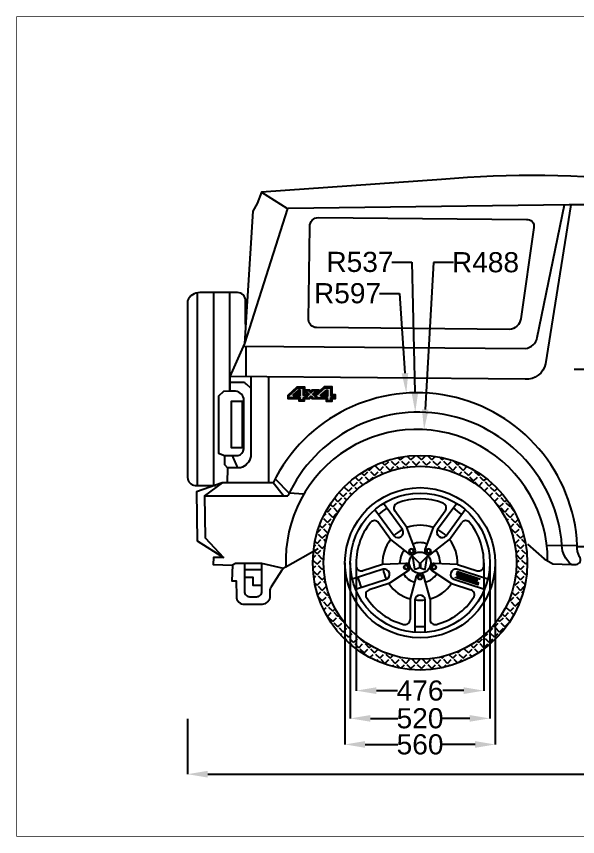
# Model space of a CAD drawing. Header units: millimetres. Extents: x 95227 to 123007, y 41076 to 56298.
# Drawn here: x 117435 to 119528, y 53241 to 56298 of the extents above; entities that cross this region are included whole.
import ezdxf

# ---------------------------------------------------------------- set-up
doc = ezdxf.new("R2010")
doc.units = ezdxf.units.MM
doc.header["$MEASUREMENT"] = 0
doc.layers.add('Dimensions', color=9, linetype='Continuous')
doc.layers.add('Zig Zag', color=7, linetype='ZIGZAG')
doc.styles.get("Standard").update_dxf_attribs({"font": 'arial.ttf'})
doc.linetypes.add('ZIGZAG', pattern='A,0.0001,-0.2,[131,ltypeshp.shx,S=0.2,R=0,X=-0.2,Y=0],-0.4,[131,ltypeshp.shx,S=0.2,R=180,X=0.2,Y=0],-0.2', length=0.8001)
doc.dimstyles.get("Standard").update_dxf_attribs({"dimtxt": 75, "dimasz": 75, "dimexe": 0.18, "dimexo": 0.0625, "dimgap": 0.09, "dimtad": 0, "dimtih": 1, "dimtoh": 1, "dimdec": 0, "dimzin": 0, "dimdsep": 46, "dimtxsty": 'Standard', "dimcen": 0.09, "dimadec": 0, "dimazin": 0, "dimtfac": 1, "dimtdec": 0, "dimtofl": 0, "dimtmove": 0, "dimatfit": 3, "dimfxl": 1, "dimtolj": 1, "dimtzin": 0, "dimarcsym": 0})

# ---------------------------------------------------------------- blocks, each defined once
blk = doc.blocks.new('*U3')
blk.add_circle((0, -3.3), 8)
blk.add_arc((0, -3.3), 14.6, 16.3739, 164.0888)
blk = doc.blocks.new('*U4')
at = {"color": 0, "linetype": 'ByBlock', "lineweight": -2, "transparency": 16777216}
for p, rotation in [((86446.1, 54757.7), 215.9999999999999), ((86506.5, 54757.7), 144), ((86427.5, 54700.3), 287.9999999999999), ((86525.1, 54700.3), 72)]:
    blk.add_blockref('*U3', p, dxfattribs=dict(at, rotation=rotation))
blk.add_blockref('*U3', (86476.3, 54664.8), dxfattribs=at)
blk = doc.blocks.new('*U5')
blk.add_lwpolyline([(8, 0), (4, 6.9), (-4, 6.9), (-8, 0), (-4, -6.9), (4, -6.9)], close=True)
blk = doc.blocks.new('*U6')
at = {"color": 0, "linetype": 'ByBlock', "lineweight": -2, "transparency": 16777216}
for p, rotation in [((86444.2, 54760.4), 215.9999999999999), ((86508.4, 54760.4), 144), ((86424.3, 54699.3), 287.9999999999999), ((86528.2, 54699.3), 71.99999999999996)]:
    blk.add_blockref('*U5', p, dxfattribs=dict(at, rotation=rotation))
blk.add_blockref('*U5', (86476.3, 54661.5), dxfattribs=at)
blk = doc.blocks.new('Thar Text')
h = blk.add_hatch(color=1)
h.dxf.hatch_style = 1
h.paths.add_polyline_path([(46.7, -3), (-34.6, 23.4), (-35.1, 21.7), (46.1, -4.7)])
h.paths.add_polyline_path([(-15.4, 11.2, -0.382894), (-13.9, 8.7), (-16.4, 1.4, -0.23712), (-17.9, 0.6), (-19.2, 0.6, 0.31703), (-19.4, 0.4), (-20, -1.3), (-10.7, -4.4), (-10.2, -2.9, 0.242247), (-10.7, -1.1, -0.339913), (-11, -0.2), (-10.4, 1.6, -0.265073), (-10.3, 1.7, -0.273396), (-5.9, 0.3, -0.277258), (-5.9, 0.1), (-6.5, -1.5, -0.294154), (-7.4, -2.3, 0.288317), (-8.7, -3.4), (-9.2, -4.9), (5.4, -9.6), (6, -7.6, -0.393076), (4.7, -5.4), (4.8, -5.1, -0.353837), (6, -4.5), (10.8, -6, -0.376101), (11.5, -7.4, -0.347638), (10.2, -8.3), (9, -8.3), (8.3, -10.5), (27.2, -16.6), (28, -13.9), (26.4, -13.4, -0.348559), (26, -12.8), (26.7, -10.7, -0.381602), (27.7, -10), (29.6, -10.6, -0.406679), (30.5, -12.6), (29.5, -15.8, 0.400639), (30.6, -17.9), (40.6, -21.1), (41.6, -18.3), (36.1, -16.5, -0.333412), (35.2, -15), (35.7, -13.1, 0.344418), (35.1, -11.1, 0.196792), (37.3, -9.2), (38.4, -6.2, 0.356185), (36.6, -3.6), (32, -2.1), (31.3, -4.1, 0.250677), (32, -5.5, -0.521072), (31.7, -7.7, -0.179004), (30.2, -7.8), (28.3, -7.1, -0.34931), (27.9, -6.3), (29.6, -1.4), (22.9, 0.8), (22.1, -1.6, -0.435565), (23.4, -3.7), (21.2, -10.5, -0.584703), (17.9, -10.3), (16.7, 1.7, 0.27519), (15.3, 3.2), (11.4, 4.5), (11.7, -3.1, -0.566637), (11.2, -3.6), (7.8, -2.5, -0.426032), (7.8, -1.8), (9.6, 0.4), (10.1, 2, 0.26241), (9.7, 3.6), (1.6, -5.4, -0.497213), (-1.2, -3.7), (1.2, 3.7, -0.471858), (3.7, 5.1), (4.3, 6.8), (-4.2, 9.6), (-4.9, 7.6, 0.376102), (-4, 6), (-4.7, 3.9, -0.251657), (-9.4, 5.4), (-9.1, 6.4, -0.401256), (-7, 8.1), (-6.3, 10.3), (-16.9, 13.7), (-26.6, 16.8), (-35.8, 19.8), (-38.1, 12.7), (-36.4, 12.1, -0.37191), (-31.2, 15.3, -0.585078), (-30.4, 13.7), (-32.6, 7, -0.316215), (-34.2, 6), (-35.5, 6.1, 0.351509), (-35.9, 5.8), (-36.5, 4.1), (-31, 2.4), (-25.6, 0.6), (-25, 2.3, 0.351509), (-25.2, 2.7), (-26.4, 3.4, -0.316215), (-27, 5.2), (-24.9, 11.9, -0.585078), (-23.3, 12.7, -0.37191), (-21, 7.1), (-19.3, 6.6), (-18.1, 10.1, -0.399434)])
h.paths.add_polyline_path([(40, -23.5), (-41.3, 2.9), (-41.8, 1.3), (39.4, -25.1)])
at = {"color": 1}
for points in [[(-41.3, 2.9), (40, -23.5), (39.4, -25.1), (-41.8, 1.3)], [(-34.6, 23.4), (46.7, -3), (46.1, -4.7), (-35.1, 21.7)]]:
    blk.add_lwpolyline(points, close=True, dxfattribs=at)
blk.add_lwpolyline([(-16.9, 13.7), (-26.6, 16.8), (-35.8, 19.8), (-38.1, 12.7), (-36.4, 12.1, -0.37191), (-31.2, 15.3, -0.585078), (-30.4, 13.7), (-32.6, 7, -0.316215), (-34.2, 6), (-35.5, 6.1, 0.351509), (-35.9, 5.8), (-36.5, 4.1), (-31, 2.4), (-25.6, 0.6), (-25, 2.3, 0.351509), (-25.2, 2.7), (-26.4, 3.4, -0.316215), (-27, 5.2), (-24.9, 11.9, -0.585078), (-23.3, 12.7, -0.37191), (-21, 7.1), (-19.3, 6.6), (-18.1, 10.1, -0.399434), (-15.4, 11.2, -0.382894), (-13.9, 8.7), (-16.4, 1.4, -0.23712), (-17.9, 0.6), (-19.2, 0.6, 0.31703), (-19.4, 0.4), (-20, -1.3), (-10.7, -4.4), (-10.2, -2.9, 0.242247), (-10.7, -1.1, -0.339913), (-11, -0.2), (-10.4, 1.6, -0.265073), (-10.3, 1.7, -0.273396), (-5.9, 0.3, -0.277258), (-5.9, 0.1), (-6.5, -1.5, -0.294154), (-7.4, -2.3, 0.288317), (-8.7, -3.4), (-9.2, -4.9), (5.4, -9.6), (6, -7.6, -0.393076), (4.7, -5.4), (4.8, -5.1, -0.353837), (6, -4.5), (10.8, -6, -0.376101), (11.5, -7.4, -0.347638), (10.2, -8.3), (9, -8.3), (8.3, -10.5), (27.2, -16.6), (28, -13.9), (26.4, -13.4, -0.348559), (26, -12.8), (26.7, -10.7, -0.381602), (27.7, -10), (29.6, -10.6, -0.406679), (30.5, -12.6), (29.5, -15.8, 0.400639), (30.6, -17.9), (40.6, -21.1), (41.6, -18.3), (36.1, -16.5, -0.333412), (35.2, -15), (35.7, -13.1, 0.344418), (35.1, -11.1, 0.196792), (37.3, -9.2), (38.4, -6.2, 0.356185), (36.6, -3.6), (32, -2.1), (31.3, -4.1, 0.250677), (32, -5.5, -0.521072), (31.7, -7.7, -0.179004), (30.2, -7.8), (28.3, -7.1, -0.34931), (27.9, -6.3), (29.6, -1.4), (22.9, 0.8), (22.1, -1.6, -0.435565), (23.4, -3.7), (21.2, -10.5, -0.584703), (17.9, -10.3), (16.7, 1.7, 0.27519), (15.3, 3.2), (11.4, 4.5), (11.7, -3.1, -0.58706), (11.2, -3.6), (7.8, -2.5, -0.426032), (7.8, -1.8), (9.6, 0.4), (10.1, 2, 0.26241), (9.7, 3.6), (1.6, -5.4, -0.497213), (-1.2, -3.7), (1.2, 3.7, -0.471858), (3.7, 5.1), (4.3, 6.8), (-4.2, 9.6), (-4.9, 7.6, 0.376102), (-4, 6), (-4.7, 3.9, -0.251657), (-9.4, 5.4), (-9.1, 6.4, -0.401256), (-7, 8.1), (-6.3, 10.3), (-16.9, 13.7)], format="xyb", dxfattribs=at)
blk = doc.blocks.new('Wheel')
h = blk.add_hatch()
h.set_pattern_fill('ANGLE', color=256, scale=100, angle=45)
h.set_pattern_definition([(45, (-86476.282, -54716.16), (-19.4454365, 19.4454365), [20, -7.5]), (135, (-86476.282, -54716.16), (-19.4454365, -19.4454365), [20, -7.5])])
h.paths.add_polyline_path([(0, 400), (0, 360, -0.414214), (360, 0), (400, 0, 0.414214)])
h.paths.add_polyline_path([(0, 400, 0.414214), (-400, 0), (-360, 0, -0.414214), (0, 360)])
h.paths.add_polyline_path([(-360, 0), (-400, 0, 0.414214), (0, -400), (0, -360, -0.414214)])
h.paths.add_polyline_path([(400, 0), (360, 0, -0.414214), (0, -360), (0, -400, 0.414214)])
for points in [[(-168.2, 198.3), (-97.1, 100.4, 0.916875), (-65.5, 123.4), (-136.6, 221.2)], [(136.6, 221.2), (65.5, 123.4, 0.916875), (97.1, 100.4), (168.2, 198.3)], [(-240.6, -98.7), (-125.5, -61.3, 0.916875), (-137.6, -24.2), (-252.6, -61.6)], [(252.6, -61.6), (137.6, -24.2, 0.916875), (125.5, -61.3), (240.6, -98.7)], [(19.5, -259.3), (19.5, -138.3, 0.916875), (-19.5, -138.3), (-19.5, -259.3)]]:
    blk.add_lwpolyline(points, format="xyb")
for points in [[(-48.9, 131.2), (-94.2, 193.4)], [(48.9, 131.2), (94.2, 193.4)], [(-109.6, 87.1), (-154.8, 149.3)], [(-18.4, 49.2), (-48.9, 131.2)], [(48.9, 131.2), (18.3, 49.1)], [(109.6, 87.1), (154.8, 149.3)], [(-109.6, 87.1), (-41, 32.6)], [(41.1, 32.7), (109.6, 87.1)], [(-1.9, -2), (-1.8, -18.5), (-14.1, -23.7), (-18.9, -23.7), (-27.1, 22.8), (-1.9, -2)], [(1.9, -2), (1.8, -18.5), (14.1, -23.7), (18.9, -23.7), (27, 22.8), (1.9, -2)], [(-139.9, -6), (-213, -29.8)], [(-52.5, -2.3), (-139.9, -6)], [(-116.7, -77.3), (-43.7, -29)], [(43.8, -29), (116.7, -77.3)], [(139.9, -6), (52.4, -2.3)], [(139.9, -6), (213, -29.8)], [(-14.1, -50.6), (-37.5, -134.9)], [(37.5, -134.9), (14, -50.5)], [(-116.7, -77.3), (-189.9, -101.1)], [(116.7, -77.3), (189.9, -101.1)], [(-37.5, -134.9), (-37.5, -211.8)], [(37.5, -134.9), (37.5, -211.8)]]:
    blk.add_lwpolyline(points)
for radius in [400, 360, 280, 260, 40]:
    blk.add_circle((0, 0), radius)
for centre, radius, start, end in [((-78.9, 204.5), 18.8, 111.1117, 216), ((0, 0), 238, 68.8883, 111.1117), ((78.9, 204.5), 18.8, 324, 68.8883), ((0, 0), 238, 121.3003, 130.6997), ((0, 0), 238, 49.3003, 58.6997), ((-170.1, 138.3), 18.8, 36, 140.8883), ((170.1, 138.3), 18.8, 39.1117, 144), ((0, 0), 238, 140.8883, 183.1117), ((0, 0), 140, 117.9935, 134.0065), ((0, 0), 140, 69.5368, 110.4632), ((0, 0), 140, 45.9935, 62.0065), ((0, 0), 238, 356.8883, 39.1117), ((0, 0), 140, 141.5368, 182.4632), ((0, 0), 75, 69.5368, 110.4632), ((0, 0), 140, 357.5368, 38.4632), ((0, 0), 75, 141.5368, 182.4632), ((0, 0), 75, 357.5368, 38.4632), ((-218.9, -11.9), 18.8, 183.1117, 288), ((0, 0), 140, 189.9935, 206.0065), ((218.9, -11.9), 18.8, 252, 356.8883), ((0, 0), 238, 193.3003, 202.6997), ((0, 0), 75, 213.5368, 254.4632), ((0, 0), 75, 285.5368, 326.4632), ((0, 0), 140, 213.5368, 254.4632), ((0, 0), 140, 285.5368, 326.4632), ((-184.1, -119), 18.8, 108, 212.8883), ((184.1, -119), 18.8, 327.1117, 72), ((0, 0), 238, 212.8883, 255.1117), ((0, 0), 140, 261.9935, 278.0065), ((0, 0), 238, 284.8883, 327.1117), ((-56.3, -211.8), 18.8, 255.1117, 0), ((56.3, -211.8), 18.8, 180, 284.8883), ((0, 0), 238, 265.3003, 274.6997)]:
    blk.add_arc(centre, radius, start, end)
for name in ['*U4', '*U6']:
    blk.add_blockref(name, (-86476.3, -54716.2))
at = {"color": 1, "xscale": 1.026477805229593, "yscale": 1.026477805229593, "zscale": 1.026477805229593}
blk.add_blockref('Thar Text', (174.7, -56.7), dxfattribs=at)
blk = doc.blocks.new('4x4')
h = blk.add_hatch(color=256)
h.dxf.hatch_style = 1
h.paths.add_polyline_path([(-11.6, 35.4), (-49.1, 35.4), (-49.1, 57.6), (-103.1, 57.6), (-171, -5.6), (-171, -32.6), (-88, -32.6), (-88, -50.8), (-50.1, -50.8), (-50.1, -32.6), (-12.1, -32.6), (-0.7, -21.2), (10.7, -32.6), (115.5, -32.6), (115.5, -51.6), (154.5, -51.6), (154.5, -32.6), (180.7, -32.6), (180.7, -0.7), (155.1, -0.7), (155.1, 58.6), (101, 58.6), (30.6, -5.7), (24, 0.9), (58.5, 35.4), (9.6, 35.4), (-1, 24.7)])
h.paths.add_polyline_path([(-58.9, -8.6), (-33.9, -8.6), (-52.4, -27.1), (-58.7, -27.1), (-58.7, -42.7), (-80, -42.7), (-80, -25.1), (-165.4, -25.1), (-165.4, -10.9), (-99.5, 50.6), (-58.9, 49.7)], flags=0)
h.paths.add_polyline_path([(-50, 28), (-23, -1.7), (-50, -1.7)], flags=16)
h.paths.add_polyline_path([(-39.9, 28.4), (-15.8, 28.4), (-0.4, 13), (14.8, 28), (39.3, 27.3), (13, 1.6), (42.4, -27.1), (15.9, -27.1), (0.1, -11.1), (-16.4, -27.1), (-41.8, -27.1), (-13.1, 1.6)], flags=16)
h.paths.add_polyline_path([(-87.9, -1), (-108.9, -1, -0.668179), (-110.4, 2.6), (-91.6, 21.5), (-87.9, 21.5)], flags=0)
h.paths.add_polyline_path([(36.4, -10.8), (103.2, 48.7), (147.4, 48.7), (147.4, -9.8), (173.1, -9.8), (173.1, -27.1), (146.5, -27.1), (146.5, -46.1), (123.8, -46.1), (123.8, -27.1), (54.5, -27.1)], flags=16)
h.paths.add_polyline_path([(70.7, -5.4), (112.6, 30.9), (125.3, 30.9), (125.3, -9.8), (70.7, -9.8)], flags=0)
h.paths.add_polyline_path([(91.2, 2.3), (112.8, 21.5), (116.4, 21.5), (116.4, -1), (92.4, -1, -0.689435)], flags=0)
h.paths.add_polyline_path([(-58.9, 49.7), (-99.5, 50.6), (-165.4, -10.9), (-165.4, -25.1), (-80, -25.1), (-80, -42.7), (-58.7, -42.7), (-58.7, -27.1), (-52.4, -27.1), (-33.9, -8.6), (-58.9, -8.6)], flags=16)
h.paths.add_polyline_path([(125.3, 30.9), (112.6, 30.9), (70.7, -5.4), (70.7, -9.8), (125.3, -9.8)], flags=0)
h = blk.add_hatch(color=1)
h.dxf.hatch_style = 1
h.paths.add_polyline_path([(-80, -25.1), (-80, -42.7), (-58.7, -42.7), (-58.7, -27.1), (-52.4, -27.1), (-33.9, -8.6), (-58.9, -8.6), (-58.9, 49.7), (-99.5, 50.6), (-165.4, -10.9), (-165.4, -25.1)])
h.paths.add_polyline_path([(-134.3, -8.5), (-134.3, -4.6), (-93.2, 32.2), (-79.8, 32.2), (-79.8, -8.5)], flags=16)
h.paths.add_polyline_path([(-110.4, 2.6), (-91.6, 21.5), (-87.9, 21.5), (-87.9, -1), (-108.9, -1, -0.668179)], flags=0)
h.paths.add_polyline_path([(15.9, -27.1), (42.4, -27.1), (13, 1.6), (39.3, 27.3), (14.8, 28), (-0.4, 13), (-15.8, 28.4), (-39.9, 28.4), (-13.1, 1.6), (-41.8, -27.1), (-16.4, -27.1), (0.1, -11.1)])
h.paths.add_polyline_path([(54.5, -27.1), (123.8, -27.1), (123.8, -46.1), (146.5, -46.1), (146.5, -27.1), (173.1, -27.1), (173.1, -9.8), (147.4, -9.8), (147.4, 48.7), (103.2, 48.7), (36.4, -10.8)])
h.paths.add_polyline_path([(70.7, -9.8), (70.7, -5.4), (112.6, 30.9), (125.3, 30.9), (125.3, -9.8)], flags=16)
h.paths.add_polyline_path([(91.2, 2.3), (112.8, 21.5), (116.4, 21.5), (116.4, -1), (92.4, -1, -0.689435)], flags=0)
h = blk.add_hatch()
h.set_pattern_fill('ANSI31', color=256)
h.set_pattern_definition([(45, (-93948.88244, -52945.88698), (-0.08838834765, 0.08838834765), [])])
h.paths.add_polyline_path([(-79.8, -8.5), (-79.8, 32.2), (-93.2, 32.2), (-134.3, -4.6), (-134.3, -8.5)])
h.paths.add_polyline_path([(-110.4, 2.6), (-91.6, 21.5), (-87.9, 21.5), (-87.9, -1), (-108.9, -1, -0.668179)], flags=16)
h.paths.add_polyline_path([(125.3, -9.8), (125.3, 30.9), (112.6, 30.9), (70.7, -5.4), (70.7, -9.8)])
h.paths.add_polyline_path([(91.2, 2.3), (112.8, 21.5), (116.4, 21.5), (116.4, -1), (92.4, -1, -0.689435)], flags=16)
at = {"color": 1}
for points in [[(-171, -5.6), (-103.1, 57.6), (-49.1, 57.6), (-49.1, 35.4), (-11.6, 35.4), (-1, 24.7), (9.6, 35.4), (58.5, 35.4), (24, 0.9), (30.6, -5.7), (101, 58.6), (155.1, 58.6), (155.1, -0.7), (180.7, -0.7), (180.7, -32.6), (154.5, -32.6), (154.5, -51.6), (115.5, -51.6), (115.5, -32.6), (10.7, -32.6), (-0.7, -21.2), (-12.1, -32.6), (-50.1, -32.6), (-50.1, -50.8), (-88, -50.8), (-88, -32.6), (-171, -32.6)], [(-50, 28), (-50, -1.7), (-23, -1.7)], [(0.1, -11.1), (15.9, -27.1), (42.4, -27.1), (13, 1.6), (39.3, 27.3), (14.8, 28), (-0.4, 13), (-15.8, 28.4), (-39.9, 28.4), (-13.1, 1.6), (-41.8, -27.1), (-16.4, -27.1)], [(54.5, -27.1), (36.4, -10.8), (103.2, 48.7), (147.4, 48.7), (147.4, -9.8), (173.1, -9.8), (173.1, -27.1), (146.5, -27.1), (146.5, -46.1), (123.8, -46.1), (123.8, -27.1)]]:
    blk.add_lwpolyline(points, close=True, dxfattribs=at)
for points in [[(-52.4, -27.1), (-58.7, -27.1), (-58.7, -42.7), (-80, -42.7), (-80, -25.1), (-165.4, -25.1), (-165.4, -10.9), (-99.5, 50.6), (-58.9, 49.7), (-58.9, -8.6)], [(-134.3, -8.5), (-79.8, -8.5), (-79.8, 32.2), (-93.2, 32.2), (-134.3, -4.6), (-134.3, -8.5)], [(70.7, -9.8), (125.3, -9.8), (125.3, 30.9), (112.6, 30.9), (70.7, -5.4), (70.7, -9.8)], [(-52.4, -27.1), (-33.9, -8.6), (-58.9, -8.6)]]:
    blk.add_lwpolyline(points, dxfattribs=at)
for points in [[(-87.9, 21.7), (-87.9, -1), (-108.9, -1, -0.668179), (-110.4, 2.6), (-91.6, 21.5), (-87.9, 21.5)], [(116.4, 21.7), (116.4, -1), (92.4, -1, -0.689435), (91.2, 2.3), (112.8, 21.5), (116.4, 21.5)]]:
    blk.add_lwpolyline(points, format="xyb", dxfattribs=at)
blk = doc.blocks.new('*D130')
at = {"layer": 'Defpoints', "color": 0, "transparency": 16777216}
for p in [(118702.3, 54261.8), (119178.3, 54261.8), (119178.3, 53785)]:
    blk.add_point(p, dxfattribs=at)
at = {"layer": 'Dimensions', "color": 0, "lineweight": -2, "transparency": 16777216}
for p, q in [((118702.3, 54261.8), (118702.3, 53784.8)), ((119178.3, 54261.8), (119178.3, 53784.8)), ((118777.3, 53785), (118855.9, 53785)), ((119103.3, 53785), (119024.8, 53785))]:
    blk.add_line(p, q, dxfattribs=at)
at = {"layer": 'Dimensions', "color": 0, "transparency": 16777216}
for points in [[(118777.3, 53797.5), (118777.3, 53772.5), (118702.3, 53785)], [(119103.3, 53797.5), (119103.3, 53772.5), (119178.3, 53785)]]:
    blk.add_solid(points, dxfattribs=at)
at = {"layer": 'Dimensions', "color": 0, "transparency": 16777216, "insert": (118940.3, 53785), "char_height": 75, "attachment_point": 5}
blk.add_mtext('\\A1;476', dxfattribs=at)
blk = doc.blocks.new('*D131')
at = {"layer": 'Defpoints', "color": 0, "transparency": 16777216}
for p in [(118680.3, 54261.8), (119200.3, 54261.8), (119200.3, 53681.6)]:
    blk.add_point(p, dxfattribs=at)
at = {"layer": 'Dimensions', "color": 0, "lineweight": -2, "transparency": 16777216}
for p, q in [((118680.3, 54261.8), (118680.3, 53681.4)), ((119200.3, 54261.8), (119200.3, 53681.4)), ((118755.3, 53681.6), (118857.5, 53681.6)), ((119125.3, 53681.6), (119023.2, 53681.6))]:
    blk.add_line(p, q, dxfattribs=at)
at = {"layer": 'Dimensions', "color": 0, "transparency": 16777216}
for points in [[(118755.3, 53694.1), (118755.3, 53669.1), (118680.3, 53681.6)], [(119125.3, 53694.1), (119125.3, 53669.1), (119200.3, 53681.6)]]:
    blk.add_solid(points, dxfattribs=at)
at = {"layer": 'Dimensions', "color": 0, "transparency": 16777216, "insert": (118940.3, 53681.6), "char_height": 75, "attachment_point": 5}
blk.add_mtext('\\A1;520', dxfattribs=at)
blk = doc.blocks.new('*D132')
at = {"layer": 'Defpoints', "color": 0, "transparency": 16777216}
for p in [(118660.3, 54261.8), (119220.3, 54261.8), (119220.3, 53584.4)]:
    blk.add_point(p, dxfattribs=at)
at = {"layer": 'Dimensions', "color": 0, "lineweight": -2, "transparency": 16777216}
for p, q in [((118660.3, 54261.8), (118660.3, 53584.2)), ((119220.3, 54261.8), (119220.3, 53584.2)), ((118735.3, 53584.4), (118857.5, 53584.4)), ((119145.3, 53584.4), (119023.2, 53584.4))]:
    blk.add_line(p, q, dxfattribs=at)
at = {"layer": 'Dimensions', "color": 0, "transparency": 16777216}
for points in [[(118735.3, 53596.9), (118735.3, 53571.9), (118660.3, 53584.4)], [(119145.3, 53596.9), (119145.3, 53571.9), (119220.3, 53584.4)]]:
    blk.add_solid(points, dxfattribs=at)
at = {"layer": 'Dimensions', "color": 0, "transparency": 16777216, "insert": (118940.3, 53584.4), "char_height": 75, "attachment_point": 5}
blk.add_mtext('\\A1;560', dxfattribs=at)
blk = doc.blocks.new('*D109')
at = {"layer": 'Defpoints', "color": 0, "transparency": 16777216}
for p in [(118073.5, 53679.5), (122058.5, 53679.5), (122058.5, 53473.6)]:
    blk.add_point(p, dxfattribs=at)
at = {"layer": 'Dimensions', "color": 0, "lineweight": -2, "transparency": 16777216}
for p, q in [((118073.5, 53679.4), (118073.5, 53473.4)), ((122058.5, 53679.4), (122058.5, 53473.4)), ((118148.5, 53473.6), (119953.6, 53473.6)), ((121983.5, 53473.6), (120178.3, 53473.6))]:
    blk.add_line(p, q, dxfattribs=at)
at = {"layer": 'Dimensions', "color": 0, "transparency": 16777216}
for points in [[(118148.5, 53486.1), (118148.5, 53461.1), (118073.5, 53473.6)], [(121983.5, 53486.1), (121983.5, 53461.1), (122058.5, 53473.6)]]:
    blk.add_solid(points, dxfattribs=at)
at = {"layer": 'Dimensions', "color": 0, "transparency": 16777216, "insert": (120066, 53473.6), "char_height": 75, "attachment_point": 5}
blk.add_mtext('\\A1;3985', dxfattribs=at)
blk = doc.blocks.new('*D119')
at = {"layer": 'Defpoints', "color": 0, "transparency": 16777216}
for p in [(118889, 54894), (118929.7, 54298)]:
    blk.add_point(p, dxfattribs=at)
at = {"layer": 'Dimensions', "color": 0, "lineweight": -2, "transparency": 16777216}
for p, q in [((118788.6, 55266.1), (118863.6, 55266.1)), ((118863.6, 55266.1), (118883.9, 54968.8)), ((118929.6, 54298), (118929.7, 54298)), ((118929.7, 54297.9), (118929.7, 54298.1))]:
    blk.add_line(p, q, dxfattribs=at)
at = {"layer": 'Dimensions', "color": 0, "transparency": 16777216}
blk.add_solid([(118896.4, 54969.7), (118871.4, 54968), (118889, 54894)], dxfattribs=at)
at = {"layer": 'Dimensions', "color": 0, "transparency": 16777216, "insert": (118669.8, 55266.1), "char_height": 75, "attachment_point": 5}
blk.add_mtext('\\A1;R597', dxfattribs=at)
blk = doc.blocks.new('*D120')
at = {"layer": 'Defpoints', "color": 0, "transparency": 16777216}
for p in [(118922.5, 54822.7), (118934.4, 54286.1)]:
    blk.add_point(p, dxfattribs=at)
at = {"layer": 'Dimensions', "color": 0, "lineweight": -2, "transparency": 16777216}
for p, q in [((118835, 55382.8), (118910, 55382.8)), ((118910, 55382.8), (118920.8, 54897.7)), ((118934.3, 54286.1), (118934.5, 54286.1)), ((118934.4, 54286), (118934.4, 54286.2))]:
    blk.add_line(p, q, dxfattribs=at)
at = {"layer": 'Dimensions', "color": 0, "transparency": 16777216}
blk.add_solid([(118933.3, 54897.9), (118908.3, 54897.4), (118922.5, 54822.7)], dxfattribs=at)
at = {"layer": 'Dimensions', "color": 0, "transparency": 16777216, "insert": (118716.2, 55382.8), "char_height": 75, "attachment_point": 5}
blk.add_mtext('\\A1;R537', dxfattribs=at)
blk = doc.blocks.new('*D121')
at = {"layer": 'Defpoints', "color": 0, "transparency": 16777216}
for p in [(118955.3, 54758.1), (118927.9, 54270.8)]:
    blk.add_point(p, dxfattribs=at)
at = {"layer": 'Dimensions', "color": 0, "lineweight": -2, "transparency": 16777216}
for p, q in [((118990.4, 55381.6), (118959.5, 54833)), ((119065.4, 55381.6), (118990.4, 55381.6)), ((118927.9, 54270.8), (118928, 54270.8)), ((118927.9, 54270.7), (118927.9, 54270.8))]:
    blk.add_line(p, q, dxfattribs=at)
at = {"layer": 'Dimensions', "color": 0, "transparency": 16777216}
blk.add_solid([(118947.1, 54833.7), (118972, 54832.3), (118955.3, 54758.1)], dxfattribs=at)
at = {"layer": 'Dimensions', "color": 0, "transparency": 16777216, "insert": (119184.3, 55381.6), "char_height": 75, "attachment_point": 5}
blk.add_mtext('\\A1;R488', dxfattribs=at)
blk = doc.blocks.new('*D179')
at = {"layer": 'Defpoints', "color": 0, "transparency": 16777216}
for p in [(119833.3, 54981.8), (119664.9, 54895.2), (119833.3, 54895.2)]:
    blk.add_point(p, dxfattribs=at)
at = {"layer": 'Dimensions', "color": 0, "lineweight": -2, "transparency": 16777216}
for p, q in [((119589.9, 54981.8), (119514.9, 54981.8)), ((119664.9, 54895.3), (119664.9, 54982)), ((119833.3, 54895.3), (119833.3, 54982)), ((119908.3, 54981.8), (119983.3, 54981.8))]:
    blk.add_line(p, q, dxfattribs=at)
at = {"layer": 'Dimensions', "color": 0, "transparency": 16777216}
for points in [[(119589.9, 54994.3), (119589.9, 54969.3), (119664.9, 54981.8)], [(119908.3, 54994.3), (119908.3, 54969.3), (119833.3, 54981.8)]]:
    blk.add_solid(points, dxfattribs=at)
at = {"layer": 'Dimensions', "color": 0, "transparency": 16777216, "insert": (119749.1, 54981.8), "char_height": 75, "attachment_point": 5}
blk.add_mtext('\\A1;168', dxfattribs=at)

msp = doc.modelspace()

# ---------------------------------------------------------------- linework, layer by layer
at = {"const_width": 2.5}
msp.add_lwpolyline([(117436.4, 56297.2), (122402, 56297.2), (122402, 53242.2), (117436.4, 53242.2)], close=True, dxfattribs=at)
at = {"color": 0}
for points in [[(119790.9, 55682.2, 0.048358), (119020.8, 55690.7), (118348.9, 55642.8), (118332.8, 55600.4), (118316.3, 55572.5), (118285.6, 55078.5), (118230.5, 54956), (118231.3, 54901.1), (118206.9, 54900.7), (118189.2, 54882.5), (118189.2, 54669.8), (118211.4, 54661.1), (118211.4, 54627.8), (118221.7, 54616.1), (118221.1, 54559.6)], [(119503, 55596.5), (119407.9, 55003.6, -0.378412), (119331.9, 54946.3), (118230.5, 54956)], [(118281.5, 55069.5), (119333.3, 55060.3, 0.320338), (119377.4, 55101.4), (119479, 55596.3)], [(119273.1, 55131.8), (118553.8, 55138.3, -0.376749), (118524.3, 55167.1), (118529.7, 55514.9, -0.455719), (118561.2, 55548.3), (119336.6, 55541.9, -0.472749), (119365, 55511.3), (119316, 55171.5, -0.357447), (119273.1, 55131.8)], [(118308.9, 54955.3), (118308.9, 54658, -0.292648), (118270.6, 54615.7), (118221.7, 54616.1)], [(118308.9, 54912.1), (118292.9, 54928, 0.198912), (118278.8, 54933.8), (118230.8, 54933.8)], [(118211.4, 54661.1), (118260.7, 54661.1, 0.321232), (118283.6, 54686.1), (118283.6, 54867.4, 0.389019), (118252.3, 54901.1), (118231.3, 54901.1)], [(118239.1, 54661.1, 0.018919), (118260.2, 54616.4)], [(118202.5, 54559.6), (118136.3, 54511.1), (118139.2, 54355.1), (118206.8, 54281.6), (118169.7, 54281.3), (118168.8, 54255.8), (118240.4, 54253.3), (118238.8, 54194.5), (118255, 54194.1), (118255.3, 54136.7, 0.417683), (118285.8, 54106.8), (118352.2, 54108, 0.414214), (118381.7, 54138.5), (118381.4, 54156.3, -0.14824), (118386.2, 54173), (118426.2, 54235.2, -0.1219), (118436.7, 54245.1), (118560.6, 54315.1)], [(119340.9, 54330.8), (119402.5, 54277), (119434.9, 54257.4), (119504.4, 54255.8), (119522.7, 54255.4, 0.621937), (119534.9, 54283.7, -0.144193), (119526.4, 54326.1)], [(119504.4, 54255.8, -0.228452), (119469.5, 54326.7)]]:
    msp.add_lwpolyline(points, format="xyb", dxfattribs=at)
for points in [[(118348.9, 55642.8), (118443.1, 55583.8)], [(119564, 55596.2), (119496.9, 55596.5), (118448.5, 55582.3)], [(118290.5, 55069.4), (118290.5, 54955.4)], [(118374.6, 54954.7), (118374.6, 54559.6)], [(118202.5, 54559.6), (118106.1, 54526.1), (118109.4, 54343.1), (118206.8, 54281.6)], [(118392.6, 54559.6), (118202.5, 54559.6)], [(118431.5, 54511.1), (118392.6, 54559.6)], [(118400.1, 54574.5), (118452.1, 54521.6)], [(118506.4, 54516.9), (118452.1, 54521.6)], [(118136.3, 54511.1), (118447.1, 54511.1)], [(119412.8, 54327.3), (119526.4, 54326.1)], [(120789.8, 54321.4), (119526.1, 54321.4)], [(118430.8, 54240.8), (118350.5, 54259.6), (118252.4, 54259.6), (118240.4, 54253.3)], [(118350.5, 54235.8), (118285.9, 54235.8)], [(118350.5, 54177), (118318.2, 54177), (118318.2, 54206.6), (118285.9, 54206.6)]]:
    msp.add_lwpolyline(points, dxfattribs=at)
msp.add_lwpolyline([(118445.7, 55582.7), (118285.6, 55078.5)])
msp.add_lwpolyline([(118289.6, 55149.6), (118289.6, 55238.7, 0.414214), (118259.6, 55268.7), (118118.6, 55268.7, 0.311903), (118073.5, 55238.7), (118073.5, 54580.2, 0.419026), (118101.6, 54550.2), (118177.7, 54550.2)], format="xyb")
msp.add_lwpolyline([(118278.6, 54862.4), (118236.4, 54862.4), (118236.4, 54691.1), (118278.6, 54691.1)], close=True, dxfattribs=at)
msp.add_lwpolyline([(118330.5, 54135, 0.414214), (118350.5, 54155), (118350.5, 54259.6), (118285.9, 54259.6), (118285.9, 54155, 0.414214), (118305.9, 54135)], format="xyb", close=True, dxfattribs=at)
for centre, radius, start, end in [((118448.4, 55592.3), 10, 237.9182, 270.7775), ((118929.7, 54298), 597.4, 2.6953, 154.0268), ((118934.4, 54286.1), 536.7, 4.3369, 155.2155), ((118927.9, 54270.8), 488.1, 359.7677, 182.7634)]:
    msp.add_arc(centre, radius, start, end, dxfattribs=at)
at = {"layer": 'Zig Zag', "ltscale": 3}
for points in [[(118109.6, 55268.7), (118109.6, 54550.2)], [(118169.6, 55268.7), (118169.6, 54550.2)], [(118229.6, 55268.7), (118229.6, 54901)]]:
    msp.add_lwpolyline(points, dxfattribs=at)

# ---------------------------------------------------------------- block references
at = {"color": 1, "xscale": 0.5, "yscale": 0.5, "zscale": 0.5}
msp.add_blockref('4x4', (118533.7, 54889), dxfattribs=at)
at = {"color": 0}
msp.add_blockref('Wheel', (118940.3, 54261.8), dxfattribs=at)

# ---------------------------------------------------------------- dimensions: what is measured, and where the dimension line sits
at = {"layer": 'Dimensions', "color": 8}
for center, mpoint, picture, middle in [((118934.4, 54286.1), (118922.5, 54822.7), '*D120', (118716.2, 55382.8)), ((118927.9, 54270.8), (118955.3, 54758.1), '*D121', (119184.3, 55381.6)), ((118929.7, 54298), (118889, 54894), '*D119', (118669.8, 55266.1))]:
    dim = msp.add_radius_dim(center=center, mpoint=mpoint, dimstyle='Standard', dxfattribs=at)
    dim.commit()
    dim.dimension.update_dxf_attribs({"geometry": picture, "text_midpoint": middle, "dimtype": 164})
for p1, p2, distance, picture, middle in [((119664.9, 54895.2), (119833.3, 54895.2), 86.6, '*D179', (119749.1, 54981.8)), ((118660.3, 54261.8), (119220.3, 54261.8), -677.4, '*D132', (118940.3, 53584.4)), ((118680.3, 54261.8), (119200.3, 54261.8), -580.3, '*D131', (118940.3, 53681.6)), ((118702.3, 54261.8), (119178.3, 54261.8), -476.9, '*D130', (118940.3, 53785))]:
    dim = msp.add_aligned_dim(p1=p1, p2=p2, distance=distance, dimstyle='Standard', dxfattribs=at)
    dim.commit()
    dim.dimension.update_dxf_attribs({"geometry": picture, "text_midpoint": middle})
dim = msp.add_linear_dim(base=(122058.5, 53473.6), p1=(118073.5, 53679.5), p2=(122058.5, 53679.5), angle=0, dimstyle='Standard', dxfattribs=at)
dim.commit()
dim.dimension.update_dxf_attribs({"geometry": '*D109', "text_midpoint": (120066, 53473.6), "dimtype": 161})

doc.saveas('drawing.dxf')
